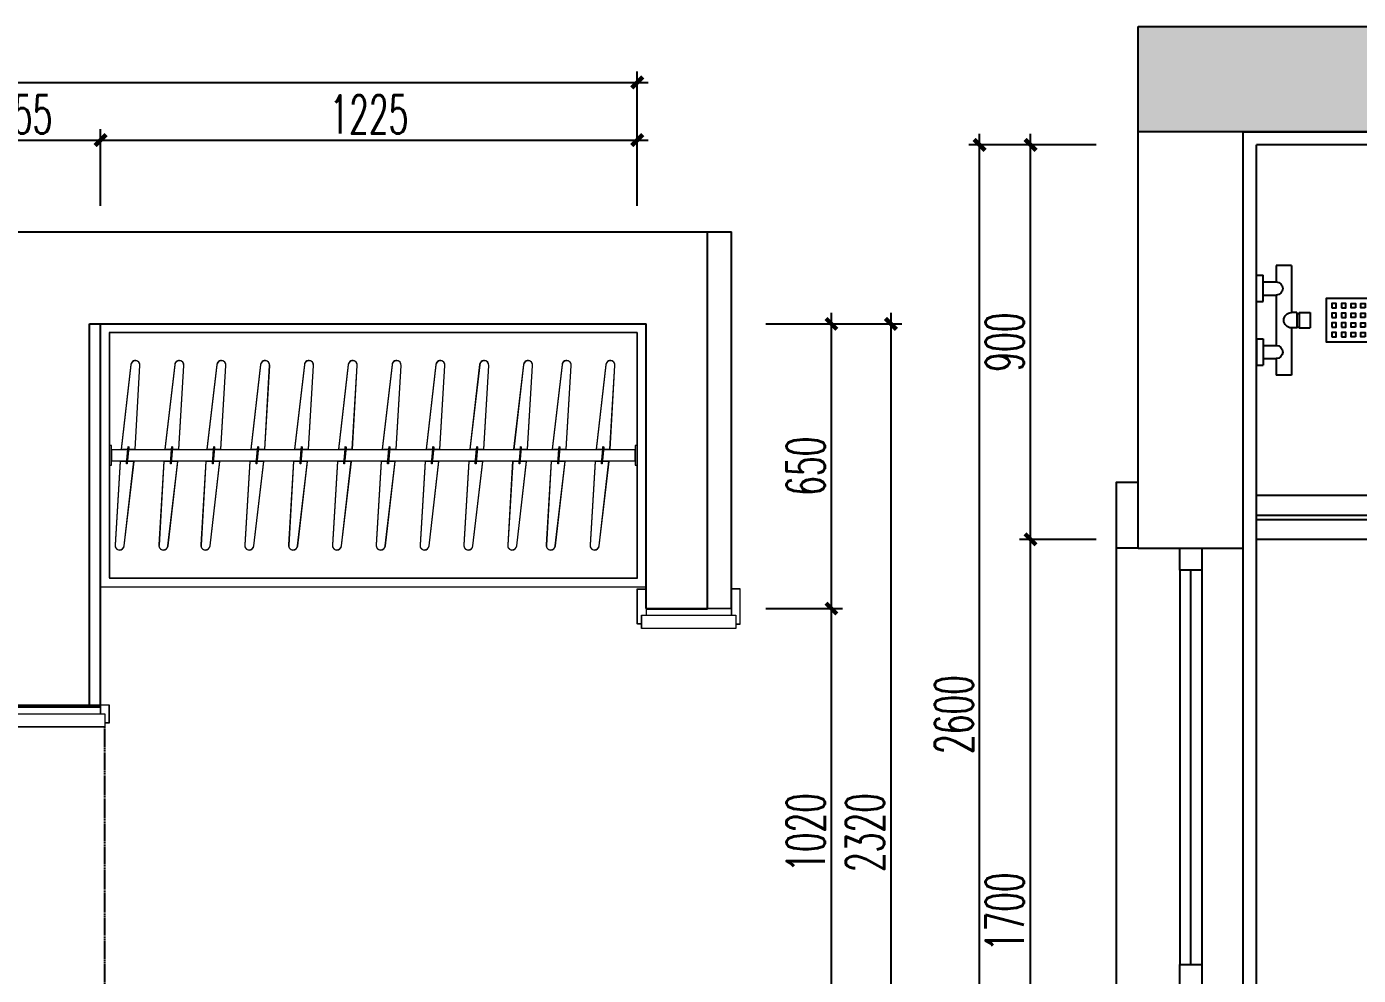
# Model space of a CAD drawing. Header units: inches. Extents: x 24920 to 61775, y 10942 to 38819.
# Drawn here: x 39145 to 42184, y 13069 to 15234 of the extents above; entities that cross this region are included whole.
import ezdxf

# ---------------------------------------------------------------- set-up
doc = ezdxf.new("R2010")
doc.units = ezdxf.units.IN
doc.header["$MEASUREMENT"] = 0
doc.header["$PDMODE"] = 1
doc.linetypes.add('DASHED', pattern=[3.75, 2.5, -1.25])
for name, color, linetype in [('AR-Walls New-新建墙体', 130, 'Continuous'), ('AR-Walls-建筑墙体', 200, 'Continuous'), ('BATH UTIL', 1, 'Continuous'), ('FF-Above-上面看线', 251, 'Continuous'), ('UTIL', 2, 'Continuous'), ('WALL', 2, 'Continuous'), ('win', 1, 'Continuous')]:
    doc.layers.add(name, color=color, linetype=linetype)
doc.layers.add('FF-Doors-Line平面门套', color=60, linetype='Continuous', lineweight=13)
doc.layers.add('FF-Mill-到顶固定家具', color=40, linetype='Continuous', lineweight=13)
doc.styles.add('DIM', font='simplex.shx', dxfattribs={"width": 0.6, "bigfont": 'extfont.shx'})
doc.dimstyles.new('1比25', dxfattribs={"dimscale": 25, "dimtxt": 3.5, "dimasz": 1, "dimexe": 1, "dimexo": 1, "dimgap": 0.6, "dimtad": 1, "dimdec": 0, "dimrnd": 5, "dimzin": 0, "dimdsep": 46, "dimtxsty": 'DIM', "dimblk": 'ARCHTICK', "dimcen": 0.09, "dimdle": 1, "dimclrd": 1, "dimclre": 1, "dimclrt": 1, "dimadec": 0, "dimazin": 0, "dimtfac": 1, "dimtdec": 0, "dimtix": 1, "dimtmove": 2, "dimatfit": 3, "dimldrblk": '引线箭头（自定义）', "dimfxl": 0, "dimtolj": 1, "dimtzin": 0, "dimarcsym": 0})

# ---------------------------------------------------------------- blocks, each defined once
blk = doc.blocks.new('_ArchTick')
at = {"color": 0, "linetype": 'ByBlock', "const_width": 0.4}
blk.add_lwpolyline([(-0.5, -0.5), (0.5, 0.5)], dxfattribs=at)
blk = doc.blocks.new('*D1398')
at = {"color": 1, "lineweight": -2, "transparency": 16777216}
for p, q in [((42675.2, 7621.2), (42675.2, 7796.2)), ((43030.2, 7621.2), (43030.2, 7796.2)), ((42650.2, 7771.2), (43055.2, 7771.2))]:
    blk.add_line(p, q, dxfattribs=at)
at = {"layer": 'Defpoints', "color": 0, "transparency": 16777216}
for p in [(43030.2, 7771.2), (42675.2, 7331.8), (43030.2, 7351.8)]:
    blk.add_point(p, dxfattribs=at)
at = {"color": 1, "lineweight": -2, "transparency": 16777216, "xscale": 25, "yscale": 25, "zscale": 25, "rotation": 180}
blk.add_blockref('_ArchTick', (42675.2, 7771.2), dxfattribs=at)
at = {"color": 1, "lineweight": -2, "transparency": 16777216, "xscale": 25, "yscale": 25, "zscale": 25}
blk.add_blockref('_ArchTick', (43030.2, 7771.2), dxfattribs=at)
at = {"color": 1, "transparency": 16777216, "insert": (42852.7, 7829.9), "char_height": 87.5, "attachment_point": 5, "style": 'DIM'}
blk.add_mtext('\\A1;355', dxfattribs=at)
blk = doc.blocks.new('引线箭头（自定义）')
at = {"linetype": 'ByBlock', "lineweight": -2}
h = blk.add_hatch(color=8, dxfattribs=at)
h.dxf.hatch_style = 1
h.paths.add_polyline_path([(-1.2, -0.96), (-0.31, 0), (-1.2, 0.96), (-0.91, 1.21), (0, 0), (-0.91, -1.21)])
at = {"color": 0, "linetype": 'ByBlock', "lineweight": -2}
blk.add_line((-0.31, 0), (-4.75, 0), dxfattribs=at)
blk.add_lwpolyline([(-1.2, -0.96), (-0.31, 0), (-1.2, 0.96), (-0.91, 1.21), (0, 0), (-0.91, -1.21)], close=True, dxfattribs=at)
blk = doc.blocks.new('*D1399')
at = {"color": 1, "lineweight": -2, "transparency": 16777216}
for p, q in [((43030.2, 7621.2), (43030.2, 7796.2)), ((44255.2, 7621.2), (44255.2, 7796.2)), ((43005.2, 7771.2), (44280.2, 7771.2))]:
    blk.add_line(p, q, dxfattribs=at)
at = {"layer": 'Defpoints', "color": 0, "transparency": 16777216}
for p in [(44255.2, 7771.2), (43030.2, 7351.8), (44255.2, 7332.1)]:
    blk.add_point(p, dxfattribs=at)
at = {"color": 1, "lineweight": -2, "transparency": 16777216, "xscale": 25, "yscale": 25, "zscale": 25, "rotation": 180}
blk.add_blockref('_ArchTick', (43030.2, 7771.2), dxfattribs=at)
at = {"color": 1, "lineweight": -2, "transparency": 16777216, "xscale": 25, "yscale": 25, "zscale": 25}
blk.add_blockref('_ArchTick', (44255.2, 7771.2), dxfattribs=at)
at = {"color": 1, "transparency": 16777216, "insert": (43642.7, 7829.9), "char_height": 87.5, "attachment_point": 5, "style": 'DIM'}
blk.add_mtext('\\A1;1225', dxfattribs=at)
blk = doc.blocks.new('*D1401')
at = {"color": 1, "lineweight": -2, "transparency": 16777216}
for p, q in [((44698.3, 5655.1), (44698.3, 6727.1)), ((44548.3, 6702.1), (44723.3, 6702.1)), ((44548.3, 5680.1), (44723.3, 5680.1))]:
    blk.add_line(p, q, dxfattribs=at)
at = {"layer": 'Defpoints', "color": 0, "transparency": 16777216}
for p in [(44345.2, 6702.1), (44698.3, 6702.1), (44319, 5680.1)]:
    blk.add_point(p, dxfattribs=at)
at = {"color": 1, "lineweight": -2, "transparency": 16777216, "xscale": 25, "yscale": 25, "zscale": 25}
for p, rotation in [((44698.3, 6702.1), 90), ((44698.3, 5680.1), 270)]:
    blk.add_blockref('_ArchTick', p, dxfattribs=dict(at, rotation=rotation))
at = {"color": 1, "transparency": 16777216, "insert": (44639.6, 6191.1), "char_height": 87.5, "attachment_point": 5, "rotation": 90, "style": 'DIM'}
blk.add_mtext('\\A1;1020', dxfattribs=at)
blk = doc.blocks.new('*D1402')
at = {"color": 1, "lineweight": -2, "transparency": 16777216}
for p, q in [((44698.3, 6677.1), (44698.3, 7376.8)), ((44548.3, 7351.8), (44723.3, 7351.8)), ((44548.3, 6702.1), (44723.3, 6702.1))]:
    blk.add_line(p, q, dxfattribs=at)
at = {"layer": 'Defpoints', "color": 0, "transparency": 16777216}
for p in [(44275.2, 7351.8), (44698.3, 7351.8), (44345.2, 6702.1)]:
    blk.add_point(p, dxfattribs=at)
at = {"color": 1, "lineweight": -2, "transparency": 16777216, "xscale": 25, "yscale": 25, "zscale": 25}
for p, rotation in [((44698.3, 7351.8), 90), ((44698.3, 6702.1), 270)]:
    blk.add_blockref('_ArchTick', p, dxfattribs=dict(at, rotation=rotation))
at = {"color": 1, "transparency": 16777216, "insert": (44639.6, 7027), "char_height": 87.5, "attachment_point": 5, "rotation": 90, "style": 'DIM'}
blk.add_mtext('\\A1;650', dxfattribs=at)
blk = doc.blocks.new('*D1387')
at = {"color": 1, "lineweight": -2, "transparency": 16777216}
for p, q in [((44834, 7376.8), (44834, 5005.1)), ((44684, 7351.8), (44859, 7351.8)), ((44684, 5030.1), (44859, 5030.1))]:
    blk.add_line(p, q, dxfattribs=at)
at = {"layer": 'Defpoints', "color": 0, "transparency": 16777216}
for p in [(44585, 7351.8), (44635.8, 5030.1), (44834, 5030.1)]:
    blk.add_point(p, dxfattribs=at)
at = {"color": 1, "lineweight": -2, "transparency": 16777216, "xscale": 25, "yscale": 25, "zscale": 25}
for p, rotation in [((44834, 7351.8), 90), ((44834, 5030.1), 270)]:
    blk.add_blockref('_ArchTick', p, dxfattribs=dict(at, rotation=rotation))
at = {"color": 1, "transparency": 16777216, "insert": (44775.2, 6191), "char_height": 87.5, "attachment_point": 5, "rotation": 90, "style": 'DIM'}
blk.add_mtext('\\A1;2320', dxfattribs=at)
blk = doc.blocks.new('*D1388')
at = {"color": 1, "lineweight": -2, "transparency": 16777216}
for p, q in [((40950.2, 7902.7), (44280.2, 7902.7)), ((40975.2, 7752.7), (40975.2, 7927.7)), ((44255.2, 7752.7), (44255.2, 7927.7))]:
    blk.add_line(p, q, dxfattribs=at)
at = {"layer": 'Defpoints', "color": 0, "transparency": 16777216}
for p in [(44255.2, 7902.7), (40975.2, 7641.7), (44255.2, 7641.7)]:
    blk.add_point(p, dxfattribs=at)
at = {"color": 1, "lineweight": -2, "transparency": 16777216, "xscale": 25, "yscale": 25, "zscale": 25, "rotation": 180}
blk.add_blockref('_ArchTick', (40975.2, 7902.7), dxfattribs=at)
at = {"color": 1, "lineweight": -2, "transparency": 16777216, "xscale": 25, "yscale": 25, "zscale": 25}
blk.add_blockref('_ArchTick', (44255.2, 7902.7), dxfattribs=at)
at = {"color": 1, "transparency": 16777216, "insert": (42615.2, 7961.4), "char_height": 87.5, "attachment_point": 5, "style": 'DIM'}
blk.add_mtext('\\A1;3280', dxfattribs=at)
blk = doc.blocks.new('huasa')
at = {"layer": 'UTIL', "color": 1}
for p, q in [((-80, 125.1), (-45, 125.1)), ((-80, 125.1), (-80, 17.6)), ((-45, 125.1), (-45, 87.6)), ((-15, 42.6), (-15, 102.6)), ((0, 102.6), (-15, 102.6)), ((0, 42.6), (0, 102.6)), ((-15, 87.6), (-45, 87.6)), ((-15, 57.6), (-45, 57.6)), ((-45, 57.6), (-45, -57.4)), ((0, 42.6), (-15, 42.6)), ((-97.5, 17.6), (-122.5, 17.6)), ((-122.5, 17.6), (-122.5, -17.4)), ((-97.5, 17.6), (-97.5, -17.4)), ((-92.5, 15.6), (-97.5, 15.6)), ((-92.5, 17.6), (-92.5, -17.4)), ((-92.5, 17.6), (-80, 17.6)), ((-97.5, -17.4), (-122.5, -17.4)), ((-92.5, -15.4), (-97.5, -15.4)), ((-92.5, -17.4), (-80, -17.4)), ((-80, -17.4), (-80, -124.9)), ((-15, -57.4), (-45, -57.4)), ((-15, -42.4), (-15, -102.4)), ((0, -42.4), (-15, -42.4)), ((0, -42.4), (0, -102.4)), ((-15, -87.4), (-45, -87.4)), ((-45, -87.4), (-45, -124.9)), ((0, -102.4), (-15, -102.4)), ((-80, -124.9), (-45, -124.9))]:
    blk.add_line(p, q, dxfattribs=at)
for centre, radius, start, end in [((-45, 72.6), 15, 90, 270), ((-80, 0.1), 17.5, 270, 90), ((-45, -72.4), 15, 90, 270)]:
    blk.add_arc(centre, radius, start, end, dxfattribs=at)
blk = doc.blocks.new('dilou')
at = {"layer": 'UTIL', "color": 1}
for points in [[(0, -50), (0, 50), (-100, 50), (-100, -50)], [(-78, 38), (-78, 28), (-88, 28), (-88, 38)], [(-56, 38), (-56, 28), (-66, 28), (-66, 38)], [(-34, 38), (-34, 28), (-44, 28), (-44, 38)], [(-12, 38), (-12, 28), (-22, 28), (-22, 38)], [(-78, 16), (-78, 6), (-88, 6), (-88, 16)], [(-56, 16), (-56, 6), (-66, 6), (-66, 16)], [(-34, 16), (-34, 6), (-44, 6), (-44, 16)], [(-12, 16), (-12, 6), (-22, 6), (-22, 16)], [(-78, -16), (-78, -6), (-88, -6), (-88, -16)], [(-78, -38), (-78, -28), (-88, -28), (-88, -38)], [(-56, -16), (-56, -6), (-66, -6), (-66, -16)], [(-56, -38), (-56, -28), (-66, -28), (-66, -38)], [(-34, -16), (-34, -6), (-44, -6), (-44, -16)], [(-34, -38), (-34, -28), (-44, -28), (-44, -38)], [(-12, -16), (-12, -6), (-22, -6), (-22, -16)], [(-12, -38), (-12, -28), (-22, -28), (-22, -38)]]:
    blk.add_lwpolyline(points, close=True, dxfattribs=at)
blk = doc.blocks.new('*D1409')
at = {"color": 1, "lineweight": -2, "transparency": 16777216}
for p, q in [((-31856.7, 15931.4), (-32031.7, 15931.4)), ((-32006.7, 14206.4), (-32006.7, 15956.4)), ((-31856.7, 14231.4), (-32031.7, 14231.4))]:
    blk.add_line(p, q, dxfattribs=at)
at = {"layer": 'Defpoints', "color": 0, "transparency": 16777216}
for p in [(-32006.7, 15931.4), (-31491, 15931.4), (-31491, 14231.4)]:
    blk.add_point(p, dxfattribs=at)
at = {"color": 1, "lineweight": -2, "transparency": 16777216, "xscale": 25, "yscale": 25, "zscale": 25}
for p, rotation in [((-32006.7, 15931.4), 90), ((-32006.7, 14231.4), 270)]:
    blk.add_blockref('_ArchTick', p, dxfattribs=dict(at, rotation=rotation))
at = {"color": 1, "transparency": 16777216, "insert": (-32065.4, 15081.4), "char_height": 87.5, "attachment_point": 5, "rotation": 90, "style": 'DIM'}
blk.add_mtext('\\A1;1700', dxfattribs=at)
blk = doc.blocks.new('*D1417')
at = {"color": 1, "lineweight": -2, "transparency": 16777216}
for p, q in [((574, 3389.5), (574, 4339.5)), ((724, 4314.5), (549, 4314.5)), ((724, 3414.5), (549, 3414.5))]:
    blk.add_line(p, q, dxfattribs=at)
at = {"layer": 'Defpoints', "color": 0, "transparency": 16777216}
for p in [(574, 4314.5), (1089.6, 4314.5), (1089.6, 3414.5)]:
    blk.add_point(p, dxfattribs=at)
at = {"color": 1, "lineweight": -2, "transparency": 16777216, "xscale": 25, "yscale": 25, "zscale": 25}
for p, rotation in [((574, 4314.5), 90), ((574, 3414.5), 270)]:
    blk.add_blockref('_ArchTick', p, dxfattribs=dict(at, rotation=rotation))
at = {"color": 1, "transparency": 16777216, "insert": (515.2, 3864.5), "char_height": 87.5, "attachment_point": 5, "rotation": 90, "style": 'DIM'}
blk.add_mtext('\\A1;900', dxfattribs=at)
blk = doc.blocks.new('*D1415')
at = {"color": 1, "lineweight": -2, "transparency": 16777216}
for p, q in [((457.8, 1689.5), (457.8, 4339.5)), ((607.8, 4314.5), (432.8, 4314.5)), ((607.8, 1714.5), (432.8, 1714.5))]:
    blk.add_line(p, q, dxfattribs=at)
at = {"layer": 'Defpoints', "color": 0, "transparency": 16777216}
for p in [(457.8, 4314.5), (636.5, 4314.5), (636.5, 1714.5)]:
    blk.add_point(p, dxfattribs=at)
at = {"color": 1, "lineweight": -2, "transparency": 16777216, "xscale": 25, "yscale": 25, "zscale": 25}
for p, rotation in [((457.8, 4314.5), 90), ((457.8, 1714.5), 270)]:
    blk.add_blockref('_ArchTick', p, dxfattribs=dict(at, rotation=rotation))
at = {"color": 1, "transparency": 16777216, "insert": (399.1, 3014.5), "char_height": 87.5, "attachment_point": 5, "rotation": 90, "style": 'DIM'}
blk.add_mtext('\\A1;2600', dxfattribs=at)
blk = doc.blocks.new('A$C876516e2')
at = {"color": 4}
for p, q in [((2182.2, 3164.1), (4102.4, 3164.1)), ((3962.2, 2304.1), (3962.2, 2953.8))]:
    blk.add_line(p, q, dxfattribs=at)
at = {"color": 3}
blk.add_line((4102.4, 3164.1), (4157.4, 3164.1), dxfattribs=at)
at = {"layer": 'AR-Walls New-新建墙体', "color": 3, "linetype": 'ByBlock', "ltscale": 5}
for p, q in [((4157.4, 2303.8), (4157.4, 3164.1)), ((2717.4, 2083.8), (2717.4, 2953.8))]:
    blk.add_line(p, q, dxfattribs=at)
at = {"layer": 'AR-Walls New-新建墙体', "linetype": 'ByBlock', "ltscale": 5}
for p, q in [((2717.2, 2084.1), (2717.2, 2954.1)), ((2692.2, 2084.1), (2717.2, 2084.1))]:
    blk.add_line(p, q, dxfattribs=at)
at = {"layer": 'AR-Walls-建筑墙体', "color": 4, "linetype": 'ByBlock', "ltscale": 5}
for p, q in [((4102.4, 2303.8), (4102.4, 3164.1)), ((2692.2, 2084.1), (2692.2, 2954.1)), ((2692.4, 2083.8), (2692.4, 2953.8)), ((2692.4, 2953.8), (3962.2, 2953.8)), ((2392.4, 2084.1), (2692.2, 2084.1))]:
    blk.add_line(p, q, dxfattribs=at)
at = {"layer": 'AR-Walls-建筑墙体', "linetype": 'ByBlock', "ltscale": 5}
for p, q in [((3962.2, 2304.1), (4102.2, 2304.1)), ((3962.4, 2303.8), (4102.4, 2303.8))]:
    blk.add_line(p, q, dxfattribs=at)
at = {"layer": 'FF-Above-上面看线', "linetype": 'DASHED'}
for p, q in [((2727.2, 1327.1), (2727.2, 2034.1)), ((2727.4, 1326.8), (2727.4, 2033.8))]:
    blk.add_line(p, q, dxfattribs=at)
at = {"layer": 'FF-Doors-Line平面门套', "ltscale": 1000}
for points in [[(3952.2, 2269.1), (3942.2, 2269.1), (3942.2, 2349.1), (3962.2, 2349.1), (3962.2, 2289.1)], [(3952.4, 2268.8), (3942.4, 2268.8), (3942.4, 2348.8), (3962.4, 2348.8), (3962.4, 2288.8)], [(4167.2, 2269.1), (4177.2, 2269.1), (4177.2, 2349.1), (4157.2, 2349.1), (4157.2, 2289.1)], [(4167.4, 2268.8), (4177.4, 2268.8), (4177.4, 2348.8), (4157.4, 2348.8), (4157.4, 2288.8)], [(3952.2, 2259.1), (3952.2, 2269.1), (3952.2, 2269.1), (3952.2, 2289.1), (4167.2, 2289.1), (4167.2, 2259.1), (3952.2, 2259.1)], [(3952.4, 2258.8), (3952.4, 2268.8), (3952.4, 2268.8), (3952.4, 2288.8), (4167.4, 2288.8), (4167.4, 2258.8), (3952.4, 2258.8)], [(2727.2, 2044.1), (2737.2, 2044.1), (2737.2, 2084.1), (2717.2, 2084.1), (2717.2, 2064.1)], [(2727.4, 2043.8), (2737.4, 2043.8), (2737.4, 2083.8), (2717.4, 2083.8), (2717.4, 2063.8)], [(2352.2, 2064.1), (2727.2, 2064.1), (2727.2, 2034.1), (2352.2, 2034.1), (2352.2, 2064.1)], [(2352.4, 2063.8), (2727.4, 2063.8), (2727.4, 2033.8), (2352.4, 2033.8), (2352.4, 2063.8)]]:
    blk.add_lwpolyline(points, dxfattribs=at)
for points in [[(3962.2, 2304.1), (3962.2, 2289.1), (4157.2, 2289.1), (4157.2, 2304.1)], [(3962.4, 2303.8), (3962.4, 2288.8), (4157.4, 2288.8), (4157.4, 2303.8)], [(2362.2, 2079.1), (2362.2, 2064.1), (2717.2, 2064.1), (2717.2, 2079.1)], [(2362.4, 2078.8), (2362.4, 2063.8), (2717.4, 2063.8), (2717.4, 2078.8)]]:
    blk.add_lwpolyline(points, close=True, dxfattribs=at)
at = {"layer": 'FF-Mill-到顶固定家具', "color": 251, "linetype": 'ByBlock', "ltscale": 5}
for p, q in [((2717.2, 2084.1), (2717.2, 2354.1)), ((2717.4, 2083.8), (2717.4, 2353.8))]:
    blk.add_line(p, q, dxfattribs=at)
at = {"layer": 'FF-Mill-到顶固定家具', "linetype": 'ByBlock', "ltscale": 5}
blk.add_lwpolyline([(3962.2, 2353.8), (3962.2, 2953.8), (2717.4, 2953.8), (2717.4, 2353.8)], close=True, dxfattribs=at)
at = {"layer": 'FF-Mill-到顶固定家具', "color": 251, "linetype": 'ByBlock', "ltscale": 5}
for points in [[(3942.2, 2934.1), (2737.2, 2934.1), (2737.2, 2374.1), (3942.2, 2374.1)], [(3942.4, 2933.8), (2737.4, 2933.8), (2737.4, 2373.8), (3942.4, 2373.8)], [(3942.2, 2676.6), (3937.2, 2676.6), (3937.2, 2666.6), (2742.2, 2666.6), (2742.2, 2676.6), (2737.2, 2676.6), (2737.2, 2631.6), (2742.2, 2631.6), (2742.2, 2666.6), (2742.2, 2641.6), (3937.2, 2641.6), (3937.2, 2666.6), (3937.2, 2631.6), (3942.2, 2631.6)], [(3942.4, 2676.3), (3937.4, 2676.3), (3937.4, 2666.3), (2742.4, 2666.3), (2742.4, 2676.3), (2737.4, 2676.3), (2737.4, 2631.3), (2742.4, 2631.3), (2742.4, 2666.3), (2742.4, 2641.3), (3937.4, 2641.3), (3937.4, 2666.3), (3937.4, 2631.3), (3942.4, 2631.3)]]:
    blk.add_lwpolyline(points, close=True, dxfattribs=at)
for points in [[(2781, 2667.9), (2796, 2667.9), (2807.2, 2859, 1), (2786.6, 2860.8), (2764.2, 2667.9), (2779.5, 2667.9), (2780, 2673.8), (2781.5, 2673.6), (2778.1, 2634.7), (2776.6, 2634.8), (2779.5, 2667.9), (2777, 2640.4), (2761.8, 2640.4), (2750.6, 2449.4, 0.431026), (2760, 2438.2, 0.397598), (2771.2, 2447.6), (2793.6, 2640.4), (2778.6, 2640.4)], [(2781.1, 2667.5), (2796.1, 2667.5), (2807.3, 2858.6, 1), (2786.7, 2860.4), (2764.3, 2667.5), (2779.6, 2667.5), (2780.1, 2673.4), (2781.6, 2673.3), (2778.2, 2634.3), (2776.7, 2634.4), (2779.6, 2667.5), (2777.2, 2640), (2762, 2640), (2750.7, 2449, 0.431026), (2760.1, 2437.8, 0.397598), (2771.3, 2447.2), (2793.8, 2640), (2778.7, 2640)], [(2881, 2667.9), (2896, 2667.9), (2907.2, 2859, 1), (2886.6, 2860.8), (2864.2, 2667.9), (2879.5, 2667.9), (2880, 2673.8), (2881.5, 2673.6), (2878.1, 2634.7), (2876.6, 2634.8), (2879.5, 2667.9), (2877, 2640.4), (2861.8, 2640.4), (2850.6, 2449.4, 0.431026), (2860, 2438.2, 0.397598), (2871.2, 2447.6), (2893.6, 2640.4), (2878.6, 2640.4)], [(2881.1, 2667.5), (2896.1, 2667.5), (2907.3, 2858.6, 1), (2886.7, 2860.4), (2864.3, 2667.5), (2879.6, 2667.5), (2880.1, 2673.4), (2881.6, 2673.3), (2878.2, 2634.3), (2876.7, 2634.4), (2879.6, 2667.5), (2877.2, 2640), (2862, 2640), (2850.7, 2449, 0.431026), (2860.1, 2437.8, 0.397598), (2871.3, 2447.2), (2893.8, 2640), (2878.7, 2640)], [(2976.9, 2667.9), (2991.9, 2667.9), (3003.1, 2859, 1), (2982.5, 2860.8), (2960.1, 2667.9), (2975.4, 2667.9), (2975.9, 2673.8), (2977.4, 2673.6), (2974, 2634.7), (2972.5, 2634.8), (2975.4, 2667.9), (2973, 2640.4), (2957.8, 2640.4), (2946.5, 2449.4, 0.431026), (2955.9, 2438.2, 0.397598), (2967.1, 2447.6), (2989.6, 2640.4), (2974.5, 2640.4)], [(2977.1, 2667.5), (2992, 2667.5), (3003.3, 2858.6, 1), (2982.7, 2860.4), (2960.2, 2667.5), (2975.5, 2667.5), (2976, 2673.4), (2977.6, 2673.3), (2974.2, 2634.3), (2972.6, 2634.4), (2975.5, 2667.5), (2973.1, 2640), (2957.9, 2640), (2946.7, 2449, 0.431026), (2956.1, 2437.8, 0.397598), (2967.3, 2447.2), (2989.7, 2640), (2974.7, 2640)], [(3076.9, 2667.9), (3091.9, 2667.9), (3103.1, 2859, 1), (3082.5, 2860.8), (3060.1, 2667.9), (3075.4, 2667.9), (3075.9, 2673.8), (3077.4, 2673.6), (3074, 2634.7), (3072.5, 2634.8), (3075.4, 2667.9), (3073, 2640.4), (3057.8, 2640.4), (3046.5, 2449.4, 0.431026), (3055.9, 2438.2, 0.397598), (3067.1, 2447.6), (3089.6, 2640.4), (3074.5, 2640.4)], [(3077.1, 2667.5), (3092, 2667.5), (3103.3, 2858.6, 1), (3082.7, 2860.4), (3060.2, 2667.5), (3075.5, 2667.5), (3076, 2673.4), (3077.6, 2673.3), (3074.2, 2634.3), (3072.6, 2634.4), (3075.5, 2667.5), (3073.1, 2640), (3057.9, 2640), (3046.7, 2449, 0.431026), (3056.1, 2437.8, 0.397598), (3067.3, 2447.2), (3089.7, 2640), (3074.7, 2640)], [(3176.9, 2667.9), (3191.9, 2667.9), (3203.1, 2859, 1), (3182.5, 2860.8), (3160.1, 2667.9), (3175.4, 2667.9), (3175.9, 2673.8), (3177.4, 2673.6), (3174, 2634.7), (3172.5, 2634.8), (3175.4, 2667.9), (3173, 2640.4), (3157.8, 2640.4), (3146.5, 2449.4, 0.431026), (3155.9, 2438.2, 0.397598), (3167.1, 2447.6), (3189.6, 2640.4), (3174.5, 2640.4)], [(3177.1, 2667.5), (3192, 2667.5), (3203.3, 2858.6, 1), (3182.7, 2860.4), (3160.2, 2667.5), (3175.5, 2667.5), (3176, 2673.4), (3177.6, 2673.3), (3174.2, 2634.3), (3172.6, 2634.4), (3175.5, 2667.5), (3173.1, 2640), (3157.9, 2640), (3146.7, 2449, 0.431026), (3156.1, 2437.8, 0.397598), (3167.3, 2447.2), (3189.7, 2640), (3174.7, 2640)], [(3276.9, 2667.9), (3291.9, 2667.9), (3303.1, 2859, 1), (3282.5, 2860.8), (3260.1, 2667.9), (3275.4, 2667.9), (3275.9, 2673.8), (3277.4, 2673.6), (3274, 2634.7), (3272.5, 2634.8), (3275.4, 2667.9), (3273, 2640.4), (3257.8, 2640.4), (3246.5, 2449.4, 0.431026), (3255.9, 2438.2, 0.397598), (3267.1, 2447.6), (3289.6, 2640.4), (3274.5, 2640.4)], [(3277.1, 2667.5), (3292, 2667.5), (3303.3, 2858.6, 1), (3282.7, 2860.4), (3260.2, 2667.5), (3275.5, 2667.5), (3276, 2673.4), (3277.6, 2673.3), (3274.2, 2634.3), (3272.6, 2634.4), (3275.5, 2667.5), (3273.1, 2640), (3257.9, 2640), (3246.7, 2449, 0.431026), (3256.1, 2437.8, 0.397598), (3267.3, 2447.2), (3289.7, 2640), (3274.7, 2640)], [(3376.9, 2667.9), (3391.9, 2667.9), (3403.1, 2859, 1), (3382.5, 2860.8), (3360.1, 2667.9), (3375.4, 2667.9), (3375.9, 2673.8), (3377.4, 2673.6), (3374, 2634.7), (3372.5, 2634.8), (3375.4, 2667.9), (3373, 2640.4), (3357.8, 2640.4), (3346.5, 2449.4, 0.431026), (3355.9, 2438.2, 0.397598), (3367.1, 2447.6), (3389.6, 2640.4), (3374.5, 2640.4)], [(3377.1, 2667.5), (3392, 2667.5), (3403.3, 2858.6, 1), (3382.7, 2860.4), (3360.2, 2667.5), (3375.5, 2667.5), (3376, 2673.4), (3377.6, 2673.3), (3374.2, 2634.3), (3372.6, 2634.4), (3375.5, 2667.5), (3373.1, 2640), (3357.9, 2640), (3346.7, 2449, 0.431026), (3356.1, 2437.8, 0.397598), (3367.3, 2447.2), (3389.7, 2640), (3374.7, 2640)], [(3476.9, 2667.9), (3491.9, 2667.9), (3503.1, 2859, 1), (3482.5, 2860.8), (3460.1, 2667.9), (3475.4, 2667.9), (3475.9, 2673.8), (3477.4, 2673.6), (3474, 2634.7), (3472.5, 2634.8), (3475.4, 2667.9), (3473, 2640.4), (3457.8, 2640.4), (3446.5, 2449.4, 0.431026), (3455.9, 2438.2, 0.397598), (3467.1, 2447.6), (3489.6, 2640.4), (3474.5, 2640.4)], [(3477.1, 2667.5), (3492, 2667.5), (3503.3, 2858.6, 1), (3482.7, 2860.4), (3460.2, 2667.5), (3475.5, 2667.5), (3476, 2673.4), (3477.6, 2673.3), (3474.2, 2634.3), (3472.6, 2634.4), (3475.5, 2667.5), (3473.1, 2640), (3457.9, 2640), (3446.7, 2449, 0.431026), (3456.1, 2437.8, 0.397598), (3467.3, 2447.2), (3489.7, 2640), (3474.7, 2640)], [(3576.9, 2667.9), (3591.9, 2667.9), (3603.1, 2859, 1), (3582.5, 2860.8), (3560.1, 2667.9), (3575.4, 2667.9), (3575.9, 2673.8), (3577.4, 2673.6), (3574, 2634.7), (3572.5, 2634.8), (3575.4, 2667.9), (3573, 2640.4), (3557.8, 2640.4), (3546.5, 2449.4, 0.431026), (3555.9, 2438.2, 0.397598), (3567.1, 2447.6), (3589.6, 2640.4), (3574.5, 2640.4)], [(3577.1, 2667.5), (3592, 2667.5), (3603.3, 2858.6, 1), (3582.7, 2860.4), (3560.2, 2667.5), (3575.5, 2667.5), (3576, 2673.4), (3577.6, 2673.3), (3574.2, 2634.3), (3572.6, 2634.4), (3575.5, 2667.5), (3573.1, 2640), (3557.9, 2640), (3546.7, 2449, 0.431026), (3556.1, 2437.8, 0.397598), (3567.3, 2447.2), (3589.7, 2640), (3574.7, 2640)], [(3676.9, 2667.9), (3691.9, 2667.9), (3703.1, 2859, 1), (3682.5, 2860.8), (3660.1, 2667.9), (3675.4, 2667.9), (3675.9, 2673.8), (3677.4, 2673.6), (3674, 2634.7), (3672.5, 2634.8), (3675.4, 2667.9), (3673, 2640.4), (3657.8, 2640.4), (3646.5, 2449.4, 0.431026), (3655.9, 2438.2, 0.397598), (3667.1, 2447.6), (3689.6, 2640.4), (3674.5, 2640.4)], [(3677.1, 2667.5), (3692, 2667.5), (3703.3, 2858.6, 1), (3682.7, 2860.4), (3660.2, 2667.5), (3675.5, 2667.5), (3676, 2673.4), (3677.6, 2673.3), (3674.2, 2634.3), (3672.6, 2634.4), (3675.5, 2667.5), (3673.1, 2640), (3657.9, 2640), (3646.7, 2449, 0.431026), (3656.1, 2437.8, 0.397598), (3667.3, 2447.2), (3689.7, 2640), (3674.7, 2640)], [(3765, 2667.9), (3780, 2667.9), (3791.2, 2859, 1), (3770.6, 2860.8), (3748.2, 2667.9), (3763.5, 2667.9), (3764, 2673.8), (3765.5, 2673.6), (3762.1, 2634.7), (3760.6, 2634.8), (3763.5, 2667.9), (3761.1, 2640.4), (3745.9, 2640.4), (3734.6, 2449.4, 0.431026), (3744, 2438.2, 0.397598), (3755.2, 2447.6), (3777.7, 2640.4), (3762.6, 2640.4)], [(3765.2, 2667.5), (3780.1, 2667.5), (3791.4, 2858.6, 1), (3770.8, 2860.4), (3748.3, 2667.5), (3763.6, 2667.5), (3764.1, 2673.4), (3765.7, 2673.3), (3762.3, 2634.3), (3760.7, 2634.4), (3763.6, 2667.5), (3761.2, 2640), (3746, 2640), (3734.8, 2449, 0.431026), (3744.2, 2437.8, 0.397598), (3755.4, 2447.2), (3777.8, 2640), (3762.8, 2640)], [(3865, 2667.9), (3880, 2667.9), (3891.2, 2859, 1), (3870.6, 2860.8), (3848.2, 2667.9), (3863.5, 2667.9), (3864, 2673.8), (3865.5, 2673.6), (3862.1, 2634.7), (3860.6, 2634.8), (3863.5, 2667.9), (3861.1, 2640.4), (3845.9, 2640.4), (3834.6, 2449.4, 0.431026), (3844, 2438.2, 0.397598), (3855.2, 2447.6), (3877.7, 2640.4), (3862.6, 2640.4)], [(3865.2, 2667.5), (3880.1, 2667.5), (3891.4, 2858.6, 1), (3870.8, 2860.4), (3848.3, 2667.5), (3863.6, 2667.5), (3864.1, 2673.4), (3865.7, 2673.3), (3862.3, 2634.3), (3860.7, 2634.4), (3863.6, 2667.5), (3861.2, 2640), (3846, 2640), (3834.8, 2449, 0.431026), (3844.2, 2437.8, 0.397598), (3855.4, 2447.2), (3877.8, 2640), (3862.8, 2640)]]:
    blk.add_lwpolyline(points, format="xyb", dxfattribs=at)
for base, p1, p2, picture, middle in [((3942.2, 3504.7), (662.2, 3243.7), (3942.2, 3243.7), '*D1388', (2302.2, 3563.4)), ((2717.2, 3373.2), (2362.2, 2933.8), (2717.2, 2953.8), '*D1398', (2539.7, 3431.9)), ((3942.2, 3373.2), (2717.2, 2953.8), (3942.2, 2934.1), '*D1399', (3329.7, 3431.9))]:
    dim = blk.add_linear_dim(base=base, p1=p1, p2=p2, dimstyle='1比25')
    dim.commit()
    dim.dimension.update_dxf_attribs({"geometry": picture, "text_midpoint": middle, "insert": (-40313, -4398)})
for base, p1, p2, picture, middle in [((4385.4, 2953.8), (4032.2, 2304.1), (3962.2, 2953.8), '*D1402', (4326.6, 2629)), ((4521, 632.1), (4272, 2953.8), (4322.9, 632.1), '*D1387', (4462.3, 1793)), ((4385.4, 2304.1), (4006, 1282.1), (4032.2, 2304.1), '*D1401', (4326.6, 1793.1))]:
    dim = blk.add_linear_dim(base=base, p1=p1, p2=p2, angle=90, dimstyle='1比25')
    dim.commit()
    dim.dimension.update_dxf_attribs({"geometry": picture, "text_midpoint": middle, "insert": (-40313, -4398)})
blk = doc.blocks.new('A$C74113df9')
at = {"layer": 'win', "linetype": 'ByBlock', "ltscale": 20}
blk.add_hatch(color=252, dxfattribs=at).paths.add_polyline_path([(1419.6, 4344.5), (1419.6, 4584.5), (819.6, 4584.5), (819.6, 4344.5)])
at = {"color": 4}
blk.add_line((819.6, 4344.5), (819.6, 4584.5), dxfattribs=at)
at = {"layer": 'UTIL'}
for p, q in [((2499.8, 3514.5), (1089.6, 3514.5)), ((2499.8, 3414.5), (1089.6, 3414.5))]:
    blk.add_line(p, q, dxfattribs=at)
at = {"layer": 'UTIL', "color": 1}
for p, q in [((1089.6, 3469.5), (1609.6, 3469.5)), ((1089.6, 3459.5), (1609.6, 3459.5))]:
    blk.add_line(p, q, dxfattribs=at)
at = {"layer": 'WALL', "color": 4, "ltscale": 0.2}
for p, q in [((819.6, 4584.5), (6289.6, 4584.5)), ((819.6, 3394.5), (819.6, 4344.5)), ((1059.6, 4344.5), (4439.6, 4344.5)), ((1059.6, 3394.5), (1059.6, 4344.5)), ((819.6, 3394.5), (1059.6, 3394.5))]:
    blk.add_line(p, q, dxfattribs=at)
at = {"layer": 'WALL', "color": 252}
for p in [(4409.6, 4314.5), (1089.6, 1714.5)]:
    blk.add_line(p, (1089.6, 4314.5), dxfattribs=at)
at = {"layer": 'WALL', "color": 1, "ltscale": 0.2}
for p, q in [((819.6, 3394.5), (769.6, 3394.5)), ((769.6, 3394.5), (769.6, 2394.5))]:
    blk.add_line(p, q, dxfattribs=at)
at = {"layer": 'WALL', "color": 4, "ltscale": 0.2}
blk.add_lwpolyline([(819.6, 4584.5), (1419.6, 4584.5), (1419.6, 4344.5), (819.6, 4344.5)], dxfattribs=at)
at = {"layer": 'WALL', "color": 1, "ltscale": 0.2}
blk.add_lwpolyline([(819.6, 3544.5), (769.6, 3544.5), (769.6, 3394.5)], dxfattribs=at)
at = {"layer": 'win', "ltscale": 0.2}
blk.add_line((1059.6, 2394.5), (1059.6, 3394.5), dxfattribs=at)
at = {"layer": 'win'}
for p, q in [((914.6, 3344.5), (914.6, 2444.5)), ((964.6, 3344.5), (964.6, 2444.5))]:
    blk.add_line(p, q, dxfattribs=at)
at = {"layer": 'win', "color": 2}
blk.add_line((939.6, 2444.5), (939.6, 3344.5), dxfattribs=at)
for points in [[(964.6, 3394.5), (964.6, 3344.5), (914.6, 3344.5), (914.6, 3394.5)], [(964.6, 2444.5), (964.6, 2394.5), (914.6, 2394.5), (914.6, 2444.5)]]:
    blk.add_lwpolyline(points, close=True, dxfattribs=at)
at = {"layer": 'BATH UTIL', "xscale": -1}
for name, p, rotation in [('huasa', (1089.6, 3914.4), 8.51372407772999e-05), ('dilou', (1299.5, 3864.5), 90.00008513724077)]:
    blk.add_blockref(name, p, dxfattribs=dict(at, rotation=rotation))
for base, p1, p2, picture, middle in [((457.8, 4314.5), (636.5, 1714.5), (636.5, 4314.5), '*D1415', (399.1, 3014.5)), ((574, 4314.5), (1089.6, 3414.5), (1089.6, 4314.5), '*D1417', (515.2, 3864.5))]:
    dim = blk.add_linear_dim(base=base, p1=p1, p2=p2, angle=90, dimstyle='1比25')
    dim.commit()
    dim.dimension.update_dxf_attribs({"geometry": picture, "text_midpoint": middle})
dim = blk.add_linear_dim(base=(574, 3414.5), p1=(1089.6, 1714.5), p2=(1089.6, 3414.5), angle=90, dimstyle='1比25')
dim.commit()
dim.dimension.update_dxf_attribs({"geometry": '*D1409', "text_midpoint": (515.2, 2564.5), "insert": (32580.6, -12517)})

msp = doc.modelspace()

# ---------------------------------------------------------------- block references
for name, p in [('A$C74113df9', (40861.9, 10649.8)), ('A$C876516e2', (36596.1, 11602.1))]:
    msp.add_blockref(name, p)

doc.saveas('drawing.dxf')
